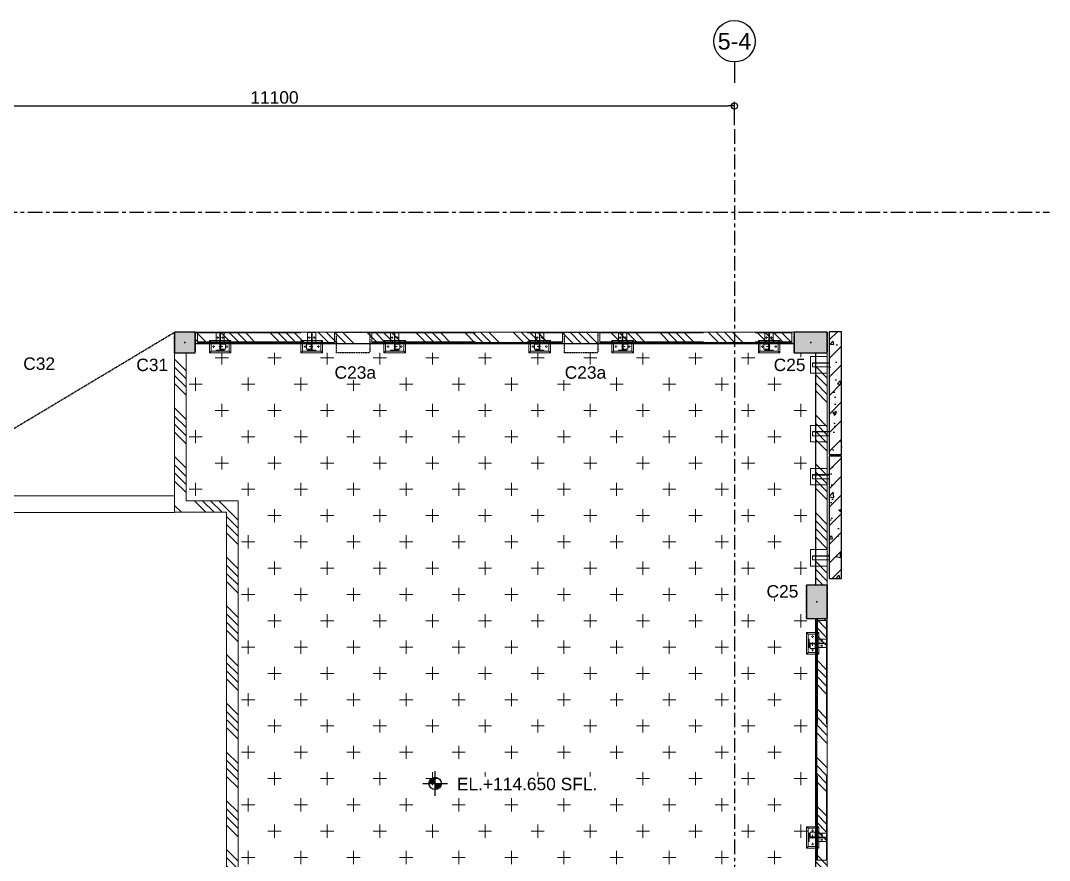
# Model space of a CAD drawing. Header units: millimetres. Extents: x 663313 to 1226001, y 1431724 to 1620898.
# Drawn here: x 1008079 to 1020493, y 1551603 to 1561743 of the extents above; entities that cross this region are included whole.
import ezdxf
from ezdxf.enums import TextEntityAlignment as Align

# ---------------------------------------------------------------- set-up
doc = ezdxf.new("R2010")
doc.units = ezdxf.units.MM
for name, pattern in [('CENTER', [50.8, 31.75, -6.35, 6.35, -6.35]), ('HIDDEN', [0.375, 0.25, -0.125]), ('TA_GL_000.70000', [1.925, 0.7, -0.175, 0.175, -0.175, 0.7]), ('XKITLINE00', [0]), ('XKITLINE02', [4, 2, -2])]:
    doc.linetypes.add(name, pattern=pattern)
doc.layers.get('Defpoints').update_dxf_attribs({"color": 140})
for name, color, linetype in [('000 - 0_SYM_DWG_GRID-BUBBLE_MAIN_COLOR_6', 6, 'Continuous'), ('000 - 0_SYM_DWG_GRIDLINE_MAIN_COLOR_251', 251, 'Continuous'), ('000 - 0_SYM_DWG_SLOPE-SYM_TEXT_COLOR_3', 3, 'Continuous'), ('000 - CONCRETE_COL_HATCH_', 251, 'Continuous'), ('000 - CONCRETE_COL_WIPEOUT_', 250, 'Continuous'), ('000 - CONCRETE_PRECAST_CUT_COLOR_4', 4, 'Continuous'), ('000 - CONCRETE_PRECAST_MAIN_COLOR_1', 1, 'Continuous'), ('000 - CONCRETE_PRECAST_WIPEOUT_', 250, 'Continuous'), ('000 - D I M', 1, 'Continuous'), ('000 - EXISTING_COLUMN_CUT_COLOR_5', 5, 'Continuous'), ('000 - EXISTING_CONCRETE_CUT_COLOR_5', 5, 'Continuous'), ('000 - GRID', 251, 'CENTER'), ('BR', 6, 'Continuous'), ('CVA044__', 2, 'Continuous'), ('DIM', 1, 'Continuous'), ('TEXT', 3, 'Continuous')]:
    doc.layers.add(name, color=color, linetype=linetype)
for name, color, linetype, lineweight in [('A-FLOR-E', 2, 'Continuous', 9), ('Bolt', 7, 'Continuous', 0), ('Part', 2, 'Continuous', 0)]:
    doc.layers.add(name, color=color, linetype=linetype, lineweight=lineweight)
doc.styles.add('Arial', font='arial.ttf')
doc.styles.add('FAMELINE_FOR_CKST', font='arial.ttf')
doc.styles.add('TA', font='', dxfattribs={"height": 4.5})
doc.styles.get('TA').set_extended_font_data('Cordia New')
doc.dimstyles.new('FAMELINE-CKST_C-C', dxfattribs={"dimtxt": 0.3, "dimasz": 0.15, "dimexe": 0.1, "dimexo": 0.1, "dimgap": 0.05, "dimtad": 1, "dimzin": 0, "dimdsep": 46, "dimtxsty": 'FAMELINE_FOR_CKST', "dimblk": 'ORIGIN', "dimblk1": 'ORIGIN', "dimblk2": 'ORIGIN', "dimsah": 1, "dimcen": 0.1, "dimdle": 0.1, "dimclrd": 256, "dimclre": 256, "dimclrt": 3, "dimadec": 0, "dimazin": 0, "dimtfac": 1, "dimtix": 1, "dimtmove": 2, "dimatfit": 3, "dimfxl": 1, "dimtolj": 1, "dimtzin": 0, "dimlwd": -1, "dimlwe": -1, "dimarcsym": 0})

# ---------------------------------------------------------------- blocks, each defined once
blk = doc.blocks.new('*U4785')
at = {"layer": '000 - 0_SYM_DWG_GRID-BUBBLE_MAIN_COLOR_6'}
blk.add_line((36.25, 0), (31.25, 0), dxfattribs=at)
blk.add_circle((41.25, 0), 5, dxfattribs=at)
at = {"layer": '000 - 0_SYM_DWG_GRIDLINE_MAIN_COLOR_251', "color": 0, "linetype": 'ByBlock', "ltscale": 5}
blk.add_line((20, 0), (-316, 0), dxfattribs=at)
at = {"layer": '000 - 0_SYM_DWG_GRIDLINE_MAIN_COLOR_251', "color": 3}
blk.add_point((-296, 0), dxfattribs=at)
at = {"layer": '000 - 0_SYM_DWG_GRIDLINE_MAIN_COLOR_251', "color": 0}
blk.add_point((0, 0), dxfattribs=at)
at = {"style": 'TA', "flags": 1}
blk.add_attdef('LOCATION', (6, -6), '', height=4.5, rotation=270, dxfattribs=at)
at = {"layer": '000 - 0_SYM_DWG_SLOPE-SYM_TEXT_COLOR_3', "style": 'Arial'}
blk.add_attdef('GRID-HEAD', text='', height=4, rotation=270, dxfattribs=at).set_placement((41.25, 0), align=Align.MIDDLE_CENTER)
blk = doc.blocks.new('*U4786')
at = {"layer": '000 - 0_SYM_DWG_GRIDLINE_MAIN_COLOR_251', "color": 0, "linetype": 'ByBlock', "ltscale": 5}
blk.add_line((76, 0), (-538, 0), dxfattribs=at)
at = {"layer": '000 - 0_SYM_DWG_GRIDLINE_MAIN_COLOR_251', "color": 3}
blk.add_point((-462, 0), dxfattribs=at)
at = {"style": 'TA', "flags": 1}
blk.add_attdef('LOCATION', (6, -6), '', height=4.5, rotation=270, dxfattribs=at)
at = {"layer": '000 - 0_SYM_DWG_SLOPE-SYM_TEXT_COLOR_3', "style": 'Arial'}
blk.add_attdef('GRID-HEAD', text='', height=4, rotation=180, dxfattribs=at).set_placement((154.09, 0), align=Align.MIDDLE_CENTER)
blk = doc.blocks.new('_Origin')
at = {"color": 0, "linetype": 'ByBlock', "lineweight": -2}
blk.add_line((0, 0), (-1, 0), dxfattribs=at)
blk.add_circle((0, 0), 0.5, dxfattribs=at)
blk = doc.blocks.new('*D4828')
at = {"layer": '000 - D I M', "transparency": 16777216}
for p, q in [((12000, 1050), (12000, 1331)), ((12075, 1281), (23025, 1281)), ((23100, 1049), (23100, 1331))]:
    blk.add_line(p, q, dxfattribs=at)
at = {"layer": 'Defpoints', "color": 0, "transparency": 16777216}
for p in [(23100, 1281), (12000, 1000), (23100, 999)]:
    blk.add_point(p, dxfattribs=at)
at = {"layer": '000 - D I M', "transparency": 16777216, "xscale": 75, "yscale": 75, "zscale": 75, "rotation": 180}
blk.add_blockref('_Origin', (12000, 1281), dxfattribs=at)
at = {"layer": '000 - D I M', "transparency": 16777216, "xscale": 75, "yscale": 75, "zscale": 75}
blk.add_blockref('_Origin', (23100, 1281), dxfattribs=at)
at = {"layer": '000 - D I M', "color": 3, "transparency": 16777216, "insert": (17550, 1383), "char_height": 150, "attachment_point": 5, "style": 'FAMELINE_FOR_CKST'}
blk.add_mtext('\\A1;11100', dxfattribs=at)
blk = doc.blocks.new('po')
h = blk.add_hatch(color=1)
h.dxf.hatch_style = 1
edge = h.paths.add_edge_path()
edge.add_line((1.5, 0), (0, 0))
edge.add_line((0, 0), (0, -1.5))
edge.add_arc((0, 0), 1.5, 270, 360)
edge = h.paths.add_edge_path()
edge.add_line((-1.5, 0), (0, 0))
edge.add_line((0, 0), (0, 1.5))
edge.add_arc((0, 0), 1.5, 90, 180)
at = {"color": 1}
for p, q in [((0, -2.99), (0, 2.99)), ((-2.99, 0), (2.99, 0))]:
    blk.add_line(p, q, dxfattribs=at)
blk.add_circle((0, 0), 1.5, dxfattribs=at)
blk = doc.blocks.new('*U5722')
blk.add_wipeout([(0, 0), (150, 0), (150, 1480), (0, 1480)]).dxf.layer = '000 - CONCRETE_PRECAST_WIPEOUT_'
at = {"layer": '000 - CONCRETE_COL_HATCH_'}
h = blk.add_hatch(dxfattribs=at)
h.set_pattern_fill('ANSI31', color=256)
h.set_pattern_definition([(45, (1531882.3, 696158.04), (-112.253202, 112.253202), [])])
h.paths.add_polyline_path([(0, 0), (150, 0), (150, 1480), (0, 1480)])
h = blk.add_hatch(dxfattribs=at)
h.set_pattern_fill('AR-CONC', color=256, scale=0.05)
h.set_pattern_definition([(50, (1531882.3, 695178.04), (455.46167, -39.84771), [47.625, -523.875]), (355, (1531882.3, 695178.04), (-88.10855, 477.64211), [38.1, -419.10146]), (100.451445, (1531920.25, 695174.7), (367.35312, 437.79438), [40.47502, -445.22561]), (46.1842, (1531882.3, 695305.04), (677.6976, -105.10582), [71.4375, -785.8125]), (96.635558, (1531938.8, 695296.3), (593.51034, 618.5653), [60.71256, -667.83902]), (351.18415, (1531882.3, 695305.04), (593.51034, 618.5653), [57.14992, -628.64933]), (21, (1531945.8, 695273.3), (379.03598, -255.662995), [47.625, -523.875]), (326, (1531945.8, 695273.3), (154.50507, 460.46992), [38.1, -419.1]), (71.451445, (1531977.4, 695252), (533.54105, 204.80692), [40.47502, -445.22484]), (37.5, (1531882.3, 695178.04), (7.721508, 211.387597), [0, -414.02, 0, -425.45, 0, -420.6875]), (7.5, (1531882.3, 695178.04), (167.049156, 250.451437), [0, -242.57, 0, -404.495, 0, -160.3375]), (327.5, (1531740.69, 695178.04), (338.976488, -14.32186), [0, -158.75, 0, -495.3, 0, -657.225]), (317.5, (1531677.2, 695178.04), (370.322953, 63.56623), [0, -206.375, 0, -328.93, 0, -466.725])])
h.paths.add_polyline_path([(0, 0), (150, 0), (150, 1480), (0, 1480)])
at = {"layer": '000 - CONCRETE_PRECAST_MAIN_COLOR_1', "color": 0}
blk.add_lwpolyline([(0, 0), (150, 0), (150, 1480), (0, 1480)], close=True, dxfattribs=at)
blk = doc.blocks.new('44')
at = {"layer": 'Bolt', "color": 21, "linetype": 'XKITLINE00', "lineweight": 0}
for p, q in [((31.589, 25.085), (31.589, 25.075)), ((31.589, 25.085), (31.589, 25.075)), ((31.575, 25.071), (31.584, 25.071)), ((31.575, 25.071), (31.584, 25.071)), ((31.589, 25.057), (31.589, 25.066)), ((31.589, 25.057), (31.589, 25.066)), ((31.603, 25.071), (31.594, 25.071)), ((31.603, 25.071), (31.594, 25.071)), ((31.685, 25.021), (31.694, 25.021)), ((31.685, 24.961), (31.694, 24.961)), ((31.699, 25.035), (31.699, 25.025)), ((31.699, 25.007), (31.699, 25.016)), ((31.699, 24.975), (31.699, 24.965)), ((31.699, 24.947), (31.699, 24.956)), ((31.713, 25.021), (31.704, 25.021)), ((31.713, 24.961), (31.704, 24.961)), ((31.575, 24.911), (31.584, 24.911)), ((31.575, 24.911), (31.584, 24.911)), ((31.589, 24.925), (31.589, 24.915)), ((31.589, 24.925), (31.589, 24.915)), ((31.589, 24.897), (31.589, 24.906)), ((31.589, 24.897), (31.589, 24.906)), ((31.603, 24.911), (31.594, 24.911)), ((31.603, 24.911), (31.594, 24.911)), ((31.575, 23.966), (31.584, 23.966)), ((31.575, 23.966), (31.584, 23.966)), ((31.589, 23.98), (31.589, 23.97)), ((31.589, 23.98), (31.589, 23.97)), ((31.589, 23.952), (31.589, 23.961)), ((31.589, 23.952), (31.589, 23.961)), ((31.603, 23.966), (31.594, 23.966)), ((31.603, 23.966), (31.594, 23.966)), ((31.685, 23.916), (31.694, 23.916)), ((31.685, 23.856), (31.694, 23.856)), ((31.699, 23.93), (31.699, 23.92)), ((31.699, 23.902), (31.699, 23.911)), ((31.699, 23.87), (31.699, 23.86)), ((31.699, 23.842), (31.699, 23.851)), ((31.713, 23.916), (31.704, 23.916)), ((31.713, 23.856), (31.704, 23.856)), ((31.575, 23.806), (31.584, 23.806)), ((31.575, 23.806), (31.584, 23.806)), ((31.589, 23.82), (31.589, 23.81)), ((31.589, 23.82), (31.589, 23.81)), ((31.589, 23.792), (31.589, 23.801)), ((31.589, 23.792), (31.589, 23.801)), ((31.603, 23.806), (31.594, 23.806)), ((31.603, 23.806), (31.594, 23.806)), ((31.575, 22.966), (31.584, 22.966)), ((31.575, 22.966), (31.584, 22.966)), ((31.589, 22.98), (31.589, 22.97)), ((31.589, 22.98), (31.589, 22.97)), ((31.603, 22.966), (31.594, 22.966)), ((31.603, 22.966), (31.594, 22.966)), ((31.589, 22.952), (31.589, 22.961)), ((31.589, 22.952), (31.589, 22.961)), ((31.685, 22.916), (31.694, 22.916)), ((31.685, 22.856), (31.694, 22.856)), ((31.699, 22.93), (31.699, 22.92)), ((31.699, 22.902), (31.699, 22.911)), ((31.699, 22.87), (31.699, 22.86)), ((31.699, 22.842), (31.699, 22.851)), ((31.713, 22.916), (31.704, 22.916)), ((31.713, 22.856), (31.704, 22.856)), ((31.575, 22.806), (31.584, 22.806)), ((31.575, 22.806), (31.584, 22.806)), ((31.589, 22.82), (31.589, 22.81)), ((31.589, 22.82), (31.589, 22.81)), ((31.589, 22.792), (31.589, 22.801)), ((31.589, 22.792), (31.589, 22.801)), ((31.603, 22.806), (31.594, 22.806)), ((31.603, 22.806), (31.594, 22.806)), ((31.589, 21.23), (31.589, 21.22)), ((31.589, 21.23), (31.589, 21.22)), ((31.575, 21.216), (31.584, 21.216)), ((31.575, 21.216), (31.584, 21.216)), ((31.589, 21.202), (31.589, 21.211)), ((31.589, 21.202), (31.589, 21.211)), ((31.603, 21.216), (31.594, 21.216)), ((31.603, 21.216), (31.594, 21.216)), ((31.685, 21.166), (31.694, 21.166)), ((31.685, 21.106), (31.694, 21.106)), ((31.699, 21.18), (31.699, 21.17)), ((31.699, 21.152), (31.699, 21.161)), ((31.699, 21.12), (31.699, 21.11)), ((31.713, 21.166), (31.704, 21.166)), ((31.713, 21.106), (31.704, 21.106)), ((31.575, 21.056), (31.584, 21.056)), ((31.575, 21.056), (31.584, 21.056)), ((31.589, 21.07), (31.589, 21.06)), ((31.589, 21.07), (31.589, 21.06)), ((31.589, 21.042), (31.589, 21.051)), ((31.589, 21.042), (31.589, 21.051)), ((31.603, 21.056), (31.594, 21.056)), ((31.603, 21.056), (31.594, 21.056)), ((31.699, 21.092), (31.699, 21.101)), ((31.575, 20.216), (31.584, 20.216)), ((31.575, 20.216), (31.584, 20.216)), ((31.589, 20.23), (31.589, 20.22)), ((31.589, 20.23), (31.589, 20.22)), ((31.589, 20.202), (31.589, 20.211)), ((31.589, 20.202), (31.589, 20.211)), ((31.603, 20.216), (31.594, 20.216)), ((31.603, 20.216), (31.594, 20.216)), ((31.685, 20.166), (31.694, 20.166)), ((31.699, 20.18), (31.699, 20.17)), ((31.699, 20.152), (31.699, 20.161)), ((31.699, 20.12), (31.699, 20.11)), ((31.713, 20.166), (31.704, 20.166)), ((31.575, 20.056), (31.584, 20.056)), ((31.575, 20.056), (31.584, 20.056)), ((31.589, 20.07), (31.589, 20.06)), ((31.589, 20.07), (31.589, 20.06)), ((31.589, 20.042), (31.589, 20.051)), ((31.589, 20.042), (31.589, 20.051)), ((31.603, 20.056), (31.594, 20.056)), ((31.603, 20.056), (31.594, 20.056)), ((31.685, 20.106), (31.694, 20.106)), ((31.699, 20.092), (31.699, 20.101)), ((31.713, 20.106), (31.704, 20.106)), ((31.575, 18.448), (31.584, 18.448)), ((31.575, 18.448), (31.584, 18.448)), ((31.589, 18.462), (31.589, 18.452)), ((31.589, 18.462), (31.589, 18.452)), ((31.589, 18.434), (31.589, 18.443)), ((31.589, 18.434), (31.589, 18.443)), ((31.603, 18.448), (31.594, 18.448)), ((31.603, 18.448), (31.594, 18.448)), ((31.685, 18.398), (31.694, 18.398)), ((31.699, 18.412), (31.699, 18.402)), ((31.699, 18.384), (31.699, 18.393)), ((31.713, 18.398), (31.704, 18.398)), ((31.575, 18.288), (31.584, 18.288)), ((31.575, 18.288), (31.584, 18.288)), ((31.589, 18.302), (31.589, 18.292)), ((31.589, 18.302), (31.589, 18.292)), ((31.589, 18.274), (31.589, 18.283)), ((31.589, 18.274), (31.589, 18.283)), ((31.603, 18.288), (31.594, 18.288)), ((31.603, 18.288), (31.594, 18.288)), ((31.685, 18.338), (31.694, 18.338)), ((31.699, 18.352), (31.699, 18.342)), ((31.699, 18.324), (31.699, 18.333)), ((31.713, 18.338), (31.704, 18.338)), ((25.57, 17.843), (25.579, 17.843)), ((25.57, 17.843), (25.579, 17.843)), ((25.584, 17.857), (25.584, 17.847)), ((25.584, 17.857), (25.584, 17.847)), ((25.584, 17.829), (25.584, 17.838)), ((25.584, 17.829), (25.584, 17.838)), ((25.598, 17.843), (25.589, 17.843)), ((25.598, 17.843), (25.589, 17.843)), ((25.73, 17.843), (25.739, 17.843)), ((25.73, 17.843), (25.739, 17.843)), ((25.744, 17.857), (25.744, 17.847)), ((25.744, 17.857), (25.744, 17.847)), ((25.744, 17.829), (25.744, 17.838)), ((25.744, 17.829), (25.744, 17.838)), ((25.758, 17.843), (25.749, 17.843)), ((25.758, 17.843), (25.749, 17.843)), ((27.914, 17.843), (27.923, 17.843)), ((27.914, 17.843), (27.923, 17.843)), ((27.928, 17.857), (27.928, 17.847)), ((27.928, 17.857), (27.928, 17.847)), ((27.928, 17.829), (27.928, 17.838)), ((27.928, 17.829), (27.928, 17.838)), ((27.942, 17.843), (27.933, 17.843)), ((27.942, 17.843), (27.933, 17.843)), ((28.074, 17.843), (28.083, 17.843)), ((28.074, 17.843), (28.083, 17.843)), ((28.088, 17.857), (28.088, 17.847)), ((28.088, 17.857), (28.088, 17.847)), ((28.088, 17.829), (28.088, 17.838)), ((28.088, 17.829), (28.088, 17.838)), ((28.102, 17.843), (28.093, 17.843)), ((28.102, 17.843), (28.093, 17.843)), ((25.62, 17.733), (25.629, 17.733)), ((25.634, 17.747), (25.634, 17.737)), ((25.634, 17.719), (25.634, 17.728)), ((25.648, 17.733), (25.639, 17.733)), ((25.68, 17.733), (25.689, 17.733)), ((25.694, 17.747), (25.694, 17.737)), ((25.694, 17.719), (25.694, 17.728)), ((25.708, 17.733), (25.699, 17.733)), ((27.964, 17.733), (27.973, 17.733)), ((27.978, 17.747), (27.978, 17.737)), ((27.978, 17.719), (27.978, 17.728)), ((27.992, 17.733), (27.983, 17.733)), ((28.024, 17.733), (28.033, 17.733)), ((28.038, 17.747), (28.038, 17.737)), ((28.038, 17.719), (28.038, 17.728)), ((28.052, 17.733), (28.043, 17.733))]:
    blk.add_line(p, q, dxfattribs=at)
at = {"layer": 'Bolt', "color": 21, "linetype": 'XKITLINE02', "lineweight": 0}
for p, q in [((31.569, 24.988), (31.569, 24.983)), ((31.582, 24.988), (31.582, 24.994)), ((31.582, 24.994), (31.582, 24.988)), ((31.589, 25.002), (31.589, 24.959)), ((31.596, 24.988), (31.596, 24.994)), ((31.596, 24.994), (31.596, 24.988)), ((31.608, 24.988), (31.608, 24.983)), ((31.569, 23.889), (31.569, 23.894)), ((31.582, 23.889), (31.582, 23.883)), ((31.582, 23.883), (31.582, 23.889)), ((31.589, 23.875), (31.589, 23.918)), ((31.596, 23.889), (31.596, 23.883)), ((31.596, 23.883), (31.596, 23.889)), ((31.608, 23.889), (31.608, 23.894)), ((31.569, 22.883), (31.569, 22.878)), ((31.582, 22.883), (31.582, 22.889)), ((31.582, 22.889), (31.582, 22.883)), ((31.589, 22.897), (31.589, 22.854)), ((31.596, 22.883), (31.596, 22.889)), ((31.596, 22.889), (31.596, 22.883)), ((31.608, 22.883), (31.608, 22.878)), ((31.569, 21.139), (31.569, 21.144)), ((31.582, 21.139), (31.582, 21.133)), ((31.582, 21.133), (31.582, 21.139)), ((31.589, 21.125), (31.589, 21.168)), ((31.596, 21.139), (31.596, 21.133)), ((31.596, 21.133), (31.596, 21.139)), ((31.608, 21.139), (31.608, 21.144)), ((31.569, 20.133), (31.569, 20.128)), ((31.582, 20.133), (31.582, 20.139)), ((31.582, 20.139), (31.582, 20.133)), ((31.589, 20.147), (31.589, 20.104)), ((31.596, 20.133), (31.596, 20.139)), ((31.596, 20.139), (31.596, 20.133)), ((31.608, 20.133), (31.608, 20.128)), ((31.569, 18.371), (31.569, 18.376)), ((31.589, 18.357), (31.589, 18.4)), ((31.608, 18.371), (31.608, 18.376)), ((31.582, 18.371), (31.582, 18.365)), ((31.582, 18.365), (31.582, 18.371)), ((31.596, 18.371), (31.596, 18.365)), ((31.596, 18.365), (31.596, 18.371)), ((25.653, 17.843), (25.696, 17.843)), ((25.667, 17.85), (25.661, 17.85)), ((25.661, 17.85), (25.667, 17.85)), ((25.667, 17.836), (25.661, 17.836)), ((25.661, 17.836), (25.667, 17.836)), ((25.667, 17.862), (25.672, 17.862)), ((25.667, 17.823), (25.672, 17.823)), ((28.019, 17.843), (27.976, 17.843)), ((28.005, 17.862), (28, 17.862)), ((28.005, 17.823), (28, 17.823)), ((28.005, 17.85), (28.011, 17.85)), ((28.011, 17.85), (28.005, 17.85)), ((28.005, 17.836), (28.011, 17.836)), ((28.011, 17.836), (28.005, 17.836))]:
    blk.add_line(p, q, dxfattribs=at)
at = {"layer": 'Part', "color": 251, "linetype": 'HIDDEN', "lineweight": 0, "ltscale": 5}
for p, q in [((31.647, 25.266), (31.647, 23.611)), ((31.756, 25.266), (31.756, 23.611)), ((31.647, 23.161), (31.647, 20.861)), ((31.756, 23.161), (31.756, 20.861)), ((31.647, 20.411), (31.647, 18.093)), ((31.756, 20.411), (31.756, 18.093)), ((28.283, 17.785), (25.389, 17.785)), ((28.283, 17.676), (25.389, 17.676))]:
    blk.add_line(p, q, dxfattribs=at)
at = {"layer": 'Part', "lineweight": 0}
for p, q in [((31.514, 25.121), (31.534, 25.101)), ((31.514, 24.861), (31.534, 24.881)), ((31.514, 24.016), (31.534, 23.996)), ((31.514, 23.756), (31.534, 23.776)), ((31.514, 23.016), (31.534, 22.996)), ((31.514, 22.756), (31.534, 22.776)), ((31.514, 21.266), (31.534, 21.246)), ((31.514, 21.006), (31.534, 21.026)), ((31.514, 20.266), (31.534, 20.246)), ((31.514, 20.006), (31.534, 20.026)), ((31.514, 18.498), (31.534, 18.478)), ((31.514, 18.238), (31.534, 18.258)), ((25.534, 17.918), (25.554, 17.898)), ((25.794, 17.918), (25.774, 17.898)), ((27.878, 17.918), (27.898, 17.898)), ((28.138, 17.918), (28.118, 17.898))]:
    blk.add_line(p, q, dxfattribs=at)
at = {"layer": 'Part', "color": 252, "linetype": 'HIDDEN', "lineweight": 0, "ltscale": 2}
for p, q in [((31.644, 25.101), (31.664, 25.121)), ((31.644, 24.881), (31.664, 24.861)), ((31.644, 23.996), (31.664, 24.016)), ((31.644, 23.776), (31.664, 23.756)), ((31.644, 22.996), (31.664, 23.016)), ((31.644, 22.776), (31.664, 22.756)), ((31.644, 21.246), (31.664, 21.266)), ((31.644, 21.026), (31.664, 21.006)), ((31.644, 20.246), (31.664, 20.266)), ((31.644, 20.026), (31.664, 20.006)), ((31.644, 18.478), (31.664, 18.498)), ((31.644, 18.258), (31.664, 18.238)), ((25.554, 17.788), (25.534, 17.768)), ((25.774, 17.788), (25.794, 17.768)), ((27.898, 17.788), (27.878, 17.768)), ((28.118, 17.788), (28.138, 17.768))]:
    blk.add_line(p, q, dxfattribs=at)
at = {"layer": 'Part', "color": 21, "linetype": 'XKITLINE02', "lineweight": 0}
for p, q in [((31.559, 24.994), (31.619, 24.994)), ((31.559, 24.988), (31.619, 24.988)), ((31.639, 25.041), (31.639, 24.941)), ((31.669, 24.994), (31.669, 24.988)), ((31.559, 23.889), (31.619, 23.889)), ((31.559, 23.883), (31.619, 23.883)), ((31.639, 23.836), (31.639, 23.936)), ((31.669, 23.883), (31.669, 23.889)), ((31.559, 22.889), (31.619, 22.889)), ((31.559, 22.883), (31.619, 22.883)), ((31.639, 22.936), (31.639, 22.836)), ((31.669, 22.889), (31.669, 22.883)), ((31.559, 21.139), (31.619, 21.139)), ((31.559, 21.133), (31.619, 21.133)), ((31.639, 21.086), (31.639, 21.186)), ((31.669, 21.133), (31.669, 21.139)), ((31.559, 20.139), (31.619, 20.139)), ((31.559, 20.133), (31.619, 20.133)), ((31.639, 20.186), (31.639, 20.086)), ((31.669, 20.139), (31.669, 20.133)), ((31.639, 18.318), (31.639, 18.418)), ((31.559, 18.371), (31.619, 18.371)), ((31.559, 18.365), (31.619, 18.365)), ((31.669, 18.365), (31.669, 18.371)), ((25.661, 17.763), (25.667, 17.763)), ((28.058, 17.793), (27.958, 17.793)), ((28.005, 17.873), (28.005, 17.813)), ((28.011, 17.763), (28.005, 17.763)), ((28.011, 17.873), (28.011, 17.813)), ((29.059, 17.843), (29.059, 17.643)), ((30.039, 17.843), (30.039, 17.643)), ((30.559, 17.843), (30.559, 17.643)), ((31.389, 17.843), (31.389, 17.643))]:
    blk.add_line(p, q, dxfattribs=at)
at = {"layer": 'Part', "linetype": 'XKITLINE02', "lineweight": 0}
for p, q in [((31.619, 24.983), (31.559, 24.983)), ((31.639, 24.994), (31.759, 24.994)), ((31.639, 24.988), (31.759, 24.988)), ((31.619, 23.894), (31.559, 23.894)), ((31.639, 23.889), (31.759, 23.889)), ((31.639, 23.883), (31.759, 23.883)), ((31.619, 22.878), (31.559, 22.878)), ((31.639, 22.889), (31.759, 22.889)), ((31.639, 22.883), (31.759, 22.883)), ((31.619, 21.144), (31.559, 21.144)), ((31.639, 21.139), (31.759, 21.139)), ((31.639, 21.133), (31.759, 21.133)), ((31.619, 20.128), (31.559, 20.128)), ((31.639, 20.139), (31.759, 20.139)), ((31.639, 20.133), (31.759, 20.133)), ((31.619, 18.376), (31.559, 18.376)), ((31.639, 18.371), (31.759, 18.371)), ((31.639, 18.365), (31.759, 18.365)), ((25.661, 17.793), (25.661, 17.673)), ((25.667, 17.793), (25.667, 17.673)), ((25.672, 17.813), (25.672, 17.873)), ((28, 17.813), (28, 17.873)), ((28.005, 17.793), (28.005, 17.673)), ((28.011, 17.793), (28.011, 17.673))]:
    blk.add_line(p, q, dxfattribs=at)
at = {"layer": 'Part', "color": 21, "linetype": 'XKITLINE00', "lineweight": 0}
blk.add_line((28.283, 17.668), (25.389, 17.668), dxfattribs=at)
at = {"layer": 'Part', "color": 4, "lineweight": 0}
for points in [[(31.639, 23.611), (31.764, 23.611), (31.764, 25.266), (31.639, 25.266), (31.639, 23.611)], [(31.639, 20.861), (31.764, 20.861), (31.764, 23.161), (31.639, 23.161), (31.639, 20.861)], [(31.639, 18.093), (31.639, 20.411), (31.764, 20.411), (31.764, 18.093), (31.639, 18.093)], [(25.389, 17.793), (28.283, 17.793), (28.283, 17.668), (25.389, 17.668), (25.389, 17.793)]]:
    blk.add_lwpolyline(points, dxfattribs=at)
at = {"layer": 'Part', "lineweight": 0}
for points in [[(31.639, 24.861), (31.514, 24.861), (31.514, 25.121), (31.639, 25.121)], [(31.639, 24.881), (31.534, 24.881), (31.534, 25.101), (31.639, 25.101)], [(31.639, 24.016), (31.514, 24.016), (31.514, 23.756), (31.639, 23.756)], [(31.639, 23.996), (31.534, 23.996), (31.534, 23.776), (31.639, 23.776)], [(31.639, 22.756), (31.514, 22.756), (31.514, 23.016), (31.639, 23.016)], [(31.639, 22.776), (31.534, 22.776), (31.534, 22.996), (31.639, 22.996)], [(31.639, 21.266), (31.514, 21.266), (31.514, 21.006), (31.639, 21.006)], [(31.639, 21.246), (31.534, 21.246), (31.534, 21.026), (31.639, 21.026)], [(31.639, 20.006), (31.514, 20.006), (31.514, 20.266), (31.639, 20.266)], [(31.639, 20.026), (31.534, 20.026), (31.534, 20.246), (31.639, 20.246)], [(31.639, 18.498), (31.514, 18.498), (31.514, 18.238), (31.639, 18.238)], [(31.639, 18.478), (31.534, 18.478), (31.534, 18.258), (31.639, 18.258)], [(25.794, 17.793), (25.794, 17.918), (25.534, 17.918), (25.534, 17.793)], [(25.774, 17.793), (25.774, 17.898), (25.554, 17.898), (25.554, 17.793)], [(27.878, 17.793), (27.878, 17.918), (28.138, 17.918), (28.138, 17.793)], [(27.898, 17.793), (27.898, 17.898), (28.118, 17.898), (28.118, 17.793)]]:
    blk.add_lwpolyline(points, dxfattribs=at)
at = {"layer": 'Part', "color": 252, "linetype": 'HIDDEN', "lineweight": 0, "ltscale": 2}
for points in [[(31.639, 25.121), (31.664, 25.121), (31.664, 24.861), (31.639, 24.861)], [(31.639, 25.101), (31.644, 25.101), (31.644, 24.881), (31.639, 24.881)], [(31.639, 23.756), (31.664, 23.756), (31.664, 24.016), (31.639, 24.016)], [(31.639, 23.776), (31.644, 23.776), (31.644, 23.996), (31.639, 23.996)], [(31.639, 23.016), (31.664, 23.016), (31.664, 22.756), (31.639, 22.756)], [(31.639, 22.996), (31.644, 22.996), (31.644, 22.776), (31.639, 22.776)], [(31.639, 21.006), (31.664, 21.006), (31.664, 21.266), (31.639, 21.266)], [(31.639, 21.026), (31.644, 21.026), (31.644, 21.246), (31.639, 21.246)], [(31.639, 20.266), (31.664, 20.266), (31.664, 20.006), (31.639, 20.006)], [(31.639, 20.246), (31.644, 20.246), (31.644, 20.026), (31.639, 20.026)], [(31.639, 18.238), (31.664, 18.238), (31.664, 18.498), (31.639, 18.498)], [(31.639, 18.258), (31.644, 18.258), (31.644, 18.478), (31.639, 18.478)], [(25.534, 17.793), (25.534, 17.768), (25.794, 17.768), (25.794, 17.793)], [(25.554, 17.793), (25.554, 17.788), (25.774, 17.788), (25.774, 17.793)], [(28.138, 17.793), (28.138, 17.768), (27.878, 17.768), (27.878, 17.793)], [(28.118, 17.793), (28.118, 17.788), (27.898, 17.788), (27.898, 17.793)]]:
    blk.add_lwpolyline(points, dxfattribs=at)
at = {"layer": 'Part', "linetype": 'XKITLINE02', "lineweight": 0}
for points in [[(31.639, 25.041), (31.631, 25.041), (31.631, 24.994), (31.547, 24.994), (31.547, 25.041), (31.539, 25.041), (31.539, 24.941), (31.547, 24.941), (31.547, 24.988), (31.631, 24.988), (31.631, 24.941), (31.639, 24.941)], [(31.639, 23.836), (31.631, 23.836), (31.631, 23.883), (31.547, 23.883), (31.547, 23.836), (31.539, 23.836), (31.539, 23.936), (31.547, 23.936), (31.547, 23.889), (31.631, 23.889), (31.631, 23.936), (31.639, 23.936)], [(31.639, 22.936), (31.631, 22.936), (31.631, 22.889), (31.547, 22.889), (31.547, 22.936), (31.539, 22.936), (31.539, 22.836), (31.547, 22.836), (31.547, 22.883), (31.631, 22.883), (31.631, 22.836), (31.639, 22.836)], [(31.639, 21.086), (31.631, 21.086), (31.631, 21.133), (31.547, 21.133), (31.547, 21.086), (31.539, 21.086), (31.539, 21.186), (31.547, 21.186), (31.547, 21.139), (31.631, 21.139), (31.631, 21.186), (31.639, 21.186)], [(31.639, 20.186), (31.631, 20.186), (31.631, 20.139), (31.547, 20.139), (31.547, 20.186), (31.539, 20.186), (31.539, 20.086), (31.547, 20.086), (31.547, 20.133), (31.631, 20.133), (31.631, 20.086), (31.639, 20.086)], [(31.639, 18.318), (31.631, 18.318), (31.631, 18.365), (31.547, 18.365), (31.547, 18.318), (31.539, 18.318), (31.539, 18.418), (31.547, 18.418), (31.547, 18.371), (31.631, 18.371), (31.631, 18.418), (31.639, 18.418)], [(25.614, 17.793), (25.614, 17.801), (25.661, 17.801), (25.661, 17.885), (25.614, 17.885), (25.614, 17.893), (25.714, 17.893), (25.714, 17.885), (25.667, 17.885), (25.667, 17.801), (25.714, 17.801), (25.714, 17.793)], [(28.058, 17.793), (28.058, 17.801), (28.011, 17.801), (28.011, 17.885), (28.058, 17.885), (28.058, 17.893), (27.958, 17.893), (27.958, 17.885), (28.005, 17.885), (28.005, 17.801), (27.958, 17.801), (27.958, 17.793)]]:
    blk.add_lwpolyline(points, close=True, dxfattribs=at)
for points in [[(31.619, 24.988), (31.619, 24.928), (31.559, 24.928), (31.559, 24.988)], [(31.639, 24.941), (31.759, 24.941), (31.759, 25.041), (31.639, 25.041)], [(31.619, 23.889), (31.619, 23.949), (31.559, 23.949), (31.559, 23.889)], [(31.639, 23.936), (31.759, 23.936), (31.759, 23.836), (31.639, 23.836)], [(31.619, 22.883), (31.619, 22.823), (31.559, 22.823), (31.559, 22.883)], [(31.639, 22.836), (31.759, 22.836), (31.759, 22.936), (31.639, 22.936)], [(31.619, 21.139), (31.619, 21.199), (31.559, 21.199), (31.559, 21.139)], [(31.639, 21.186), (31.759, 21.186), (31.759, 21.086), (31.639, 21.086)], [(31.619, 20.133), (31.619, 20.073), (31.559, 20.073), (31.559, 20.133)], [(31.639, 20.086), (31.759, 20.086), (31.759, 20.186), (31.639, 20.186)], [(31.619, 18.371), (31.619, 18.431), (31.559, 18.431), (31.559, 18.371)], [(31.639, 18.418), (31.759, 18.418), (31.759, 18.318), (31.639, 18.318)], [(25.714, 17.793), (25.714, 17.673), (25.614, 17.673), (25.614, 17.793)], [(25.667, 17.813), (25.727, 17.813), (25.727, 17.873), (25.667, 17.873)], [(28.005, 17.813), (27.945, 17.813), (27.945, 17.873), (28.005, 17.873)], [(27.958, 17.793), (27.958, 17.673), (28.058, 17.673), (28.058, 17.793)]]:
    blk.add_lwpolyline(points, dxfattribs=at)
at = {"layer": 'Part', "color": 21, "linetype": 'HIDDEN', "lineweight": 0, "ltscale": 8}
for points in [[(29.139, 17.668), (29.139, 17.868), (28.939, 17.868), (28.939, 17.668)], [(30.119, 17.668), (30.119, 17.868), (29.919, 17.868), (29.919, 17.668)], [(30.639, 17.668), (30.639, 17.868), (30.439, 17.868), (30.439, 17.668)], [(31.469, 17.668), (31.469, 17.868), (31.269, 17.868), (31.269, 17.668)]]:
    blk.add_lwpolyline(points, close=True, dxfattribs=at)
at = {"layer": 'Part', "color": 21, "linetype": 'XKITLINE02', "lineweight": 0}
for points in [[(29.064, 17.643), (29.064, 17.843), (29.014, 17.843), (29.014, 17.643)], [(30.044, 17.643), (30.044, 17.843), (29.994, 17.843), (29.994, 17.643)], [(30.564, 17.643), (30.564, 17.843), (30.514, 17.843), (30.514, 17.643)], [(31.394, 17.643), (31.394, 17.843), (31.344, 17.843), (31.344, 17.643)]]:
    blk.add_lwpolyline(points, dxfattribs=at)
at = {"layer": 'Part', "color": 21, "lineweight": 0, "ltscale": 8}
for points in [[(28.789, 17.643), (30.269, 17.643), (30.269, 17.493), (28.789, 17.493), (28.789, 17.643)], [(30.289, 17.643), (31.769, 17.643), (31.769, 17.493), (30.289, 17.493), (30.289, 17.643)]]:
    blk.add_lwpolyline(points, dxfattribs=at)
at = {"layer": 'Part', "color": 21, "linetype": 'HIDDEN', "lineweight": 0, "ltscale": 8}
for points in [[(28.939, 17.643), (28.939, 17.633), (29.139, 17.633), (29.139, 17.643)], [(29.919, 17.643), (29.919, 17.633), (30.119, 17.633), (30.119, 17.643)], [(30.439, 17.643), (30.439, 17.633), (30.639, 17.633), (30.639, 17.643)], [(31.269, 17.643), (31.269, 17.633), (31.469, 17.633), (31.469, 17.643)]]:
    blk.add_lwpolyline(points, dxfattribs=at)
at = {"layer": '000 - CONCRETE_PRECAST_CUT_COLOR_4', "xscale": 0.0009999999999999994, "yscale": 0.0009999999999999994, "zscale": 0.0009999999999999994, "rotation": 270}
blk.add_blockref('*U5722', (28.789, 17.643), dxfattribs=at)
blk.add_blockref('*U5722', (30.289, 17.643), dxfattribs=at)
blk = doc.blocks.new('*U5738')
blk.add_wipeout([(-125, -200), (125, -200), (125, 200), (-125, 200)]).dxf.layer = '000 - CONCRETE_COL_WIPEOUT_'
at = {"layer": '000 - CONCRETE_COL_HATCH_'}
h = blk.add_hatch(dxfattribs=at)
h.set_pattern_fill('AR-CONC', color=256, scale=0.5)
h.set_pattern_definition([(50, (0, -2e-14), (3.5863, -0.31376), [0.375, -4.125]), (355, (0, -2e-14), (-0.693757, 3.76096), [0.3, -3.3]), (100.4514, (0.299, -0.026), (2.892544, 3.4472), [0.3187, -3.50571]), (46.1842, (0, 1), (5.33621, -0.8276), [0.5625, -6.1875]), (96.6356, (0.4447, 0.931), (4.67331, 4.87059), [0.47805, -5.25857]), (351.1842, (0, 1), (4.67331, 4.87059), [0.45, -4.95]), (21, (0.5, 0.75), (2.984535, -2.013094), [0.375, -4.125]), (326, (0.5, 0.75), (1.216577, 3.62575), [0.3, -3.3]), (71.4514, (0.7487, 0.5822), (4.20111, 1.612656), [0.3187, -3.50571]), (37.5, (0, -2e-14), (0.060799, 1.664469), [0, -3.26, 0, -3.35, 0, -3.3125]), (7.5, (0, -2e-14), (1.315348, 1.972059), [0, -1.91, 0, -3.185, 0, -1.2625]), (327.5, (-1.115, -2e-14), (2.669112, -0.112774), [0, -1.25, 0, -3.9, 0, -5.175]), (317.5, (-1.615, -2e-14), (2.91593, 0.500525), [0, -1.625, 0, -2.59, 0, -3.675])])
h.paths.add_polyline_path([(-125, -200), (125, -200), (125, 200), (-125, 200)])
blk.add_point((0, 0))
at = {"layer": '000 - EXISTING_COLUMN_CUT_COLOR_5'}
blk.add_lwpolyline([(-125, -200), (125, -200), (125, 200), (-125, 200)], close=True, dxfattribs=at)
blk = doc.blocks.new('*U5737')
blk.add_wipeout([(-200, -125), (200, -125), (200, 125), (-200, 125)]).dxf.layer = '000 - CONCRETE_COL_WIPEOUT_'
at = {"layer": '000 - CONCRETE_COL_HATCH_'}
h = blk.add_hatch(dxfattribs=at)
h.set_pattern_fill('AR-CONC', color=256, scale=0.5)
h.set_pattern_definition([(50, (0, -1e-14), (3.5863, -0.31376), [0.375, -4.125]), (355, (0, -1e-14), (-0.693757, 3.76096), [0.3, -3.3]), (100.4514, (0.299, -0.026), (2.892544, 3.4472), [0.3187, -3.50571]), (46.1842, (0, 1), (5.33621, -0.8276), [0.5625, -6.1875]), (96.6356, (0.4447, 0.931), (4.67331, 4.87059), [0.47805, -5.25857]), (351.1842, (0, 1), (4.67331, 4.87059), [0.45, -4.95]), (21, (0.5, 0.75), (2.984535, -2.013094), [0.375, -4.125]), (326, (0.5, 0.75), (1.216577, 3.62575), [0.3, -3.3]), (71.4514, (0.7487, 0.5822), (4.20111, 1.612656), [0.3187, -3.50571]), (37.5, (0, -1e-14), (0.060799, 1.664469), [0, -3.26, 0, -3.35, 0, -3.3125]), (7.5, (0, -1e-14), (1.315348, 1.972059), [0, -1.91, 0, -3.185, 0, -1.2625]), (327.5, (-1.115, -1e-14), (2.669112, -0.112774), [0, -1.25, 0, -3.9, 0, -5.175]), (317.5, (-1.615, -1e-14), (2.91593, 0.500525), [0, -1.625, 0, -2.59, 0, -3.675])])
h.paths.add_polyline_path([(-200, -125), (200, -125), (200, 125), (-200, 125)])
blk.add_point((0, 0))
at = {"layer": '000 - EXISTING_COLUMN_CUT_COLOR_5'}
blk.add_lwpolyline([(-200, -125), (200, -125), (200, 125), (-200, 125)], close=True, dxfattribs=at)
blk = doc.blocks.new('*U5736')
blk.add_wipeout([(-125, -125), (125, -125), (125, 125), (-125, 125)]).dxf.layer = '000 - CONCRETE_COL_WIPEOUT_'
at = {"layer": '000 - CONCRETE_COL_HATCH_'}
h = blk.add_hatch(dxfattribs=at)
h.set_pattern_fill('AR-CONC', color=256, scale=0.5)
h.set_pattern_definition([(50, (0, -2e-14), (3.5863, -0.31376), [0.375, -4.125]), (355, (0, -2e-14), (-0.69376, 3.76096), [0.3, -3.3]), (100.4514, (0.299, -0.026), (2.892544, 3.4472), [0.3187, -3.50571]), (46.1842, (0, 1), (5.33621, -0.8276), [0.5625, -6.1875]), (96.6356, (0.4447, 0.931), (4.67331, 4.8706), [0.47805, -5.25857]), (351.184, (0, 1), (4.67331, 4.8706), [0.45, -4.95]), (21, (0.5, 0.75), (2.984535, -2.013094), [0.375, -4.125]), (326, (0.5, 0.75), (1.21658, 3.62575), [0.3, -3.3]), (71.4514, (0.7487, 0.5822), (4.20111, 1.612656), [0.3187, -3.50571]), (37.5, (0, -2e-14), (0.060799, 1.664469), [0, -3.26, 0, -3.35, 0, -3.3125]), (7.5, (0, -2e-14), (1.315348, 1.972059), [0, -1.91, 0, -3.185, 0, -1.2625]), (327.5, (-1.115, -2e-14), (2.669112, -0.112774), [0, -1.25, 0, -3.9, 0, -5.175]), (317.5, (-1.615, -2e-14), (2.91593, 0.500525), [0, -1.625, 0, -2.59, 0, -3.675])])
h.paths.add_polyline_path([(-125, -125), (125, -125), (125, 125), (-125, 125)])
blk.add_point((0, 0))
at = {"layer": '000 - EXISTING_COLUMN_CUT_COLOR_5'}
blk.add_lwpolyline([(-125, -125), (125, -125), (125, 125), (-125, 125)], close=True, dxfattribs=at)
blk = doc.blocks.new('W-1-PP18-ST_ENT4_REV00_20260531-225334_LOPF_PL')
at = {"layer": 'A-FLOR-E'}
h = blk.add_hatch(dxfattribs=at)
h.set_pattern_fill('CROSS', color=250, scale=50)
h.set_pattern_definition([(0, (-663607876.36, -1524781034.1), (317.5, 317.5), [158.75, -476.25]), (90, (-663607797, -1524781113.48), (-317.5, 317.5), [158.75, -476.25])])
h.paths.add_polyline_path([(19110, -8210), (19110, -13360), (23992, -13360), (23968, -1700), (16485, -1700), (16485, -3485), (17110, -3485), (17110, -8210)])
at = {"layer": 'TEXT'}
h = blk.add_hatch(dxfattribs=at)
h.set_pattern_fill('ANSI34', color=251, scale=21.831008, angle=389.6127)
h.set_pattern_definition([(314.9986, (31061.48, -20146.6), (294.079, 294.065), []), (314.9986, (31061.47, -20244.64), (294.079, 294.065), []), (314.9986, (31061.47, -20342.66), (294.079, 294.065), []), (314.9986, (31061.47, -20440.7), (294.079, 294.065), [])])
h.paths.add_polyline_path([(21250, -1450), (21250, -1590), (24079, -1590), (24079, -1450)], flags=17)
h.paths.add_polyline_path([(18500, -1590), (18500, -1450), (16348, -1450), (16348, -1590)])
h.paths.add_polyline_path([(18500, -1450), (18500, -1590), (21250, -1590), (21250, -1450)], flags=17)
h.paths.add_polyline_path([(24220, -1450), (24080, -1450), (24080, -13260), (19110, -13260), (19110, -8210), (17110, -8210), (17110, -3485), (16485, -3485), (16485, -1575), (16345, -1575), (16345, -3625), (16970, -3625), (16970, -8350), (18970, -8350), (18970, -13400), (24220, -13400)])
at = {"layer": 'BR', "color": 1, "linetype": 'HIDDEN', "ltscale": 5}
for points in [[(16345, -1700), (16345, -1450), (16595, -1450), (16595, -1700)], [(18300, -1700), (18300, -1450), (18700, -1450), (18700, -1700)], [(21050, -1700), (21050, -1450), (21450, -1450), (21450, -1700)], [(23820, -1700), (23820, -1450), (24220, -1450), (24220, -1700)], [(24220, -4906), (23970, -4906), (23970, -4506), (24220, -4506)]]:
    blk.add_lwpolyline(points, close=True, dxfattribs=at)
at = {"layer": 'DIM', "linetype": 'HIDDEN', "ltscale": 50}
blk.add_line((-3080, -13100), (16345, -1450), dxfattribs=at)
at = {"layer": 'DIM'}
blk.add_line((24080, -1590), (16485, -1590), dxfattribs=at)
blk.add_lwpolyline([(24080, -13360), (24080, -1590)], dxfattribs=at)
at = {"layer": 'Part', "linetype": 'XKITLINE00', "lineweight": 0}
for points in [[(18970, -13400), (18970, -8350), (16970, -8350), (16970, -3625), (16345, -3625), (16345, -1450)], [(16347, -1450), (24218, -1450), (24218, -13400), (18970, -13400)]]:
    blk.add_lwpolyline(points, dxfattribs=at)
for points in [[(17110, -8210), (17110, -3485), (16485, -3485), (16485, -1590), (24078, -1590), (24078, -13260), (19110, -13260), (19110, -8210)], [(12920, -13150), (12920, -3426), (16345, -3426), (16345, -3626), (13120, -3626), (13120, -8210), (16970, -8210), (16970, -8350), (13120, -8350), (13120, -13150)]]:
    blk.add_lwpolyline(points, close=True, dxfattribs=at)
at = {"color": 1, "xscale": 50.00000000000001, "yscale": 50.00000000000001, "zscale": 50.00000000000001}
blk.add_blockref('po', (19489, -6898), dxfattribs=at)
at = {"layer": 'CVA044__', "color": 3, "char_height": 150, "attachment_point": 5, "style": 'Arial', "bg_fill": 3, "box_fill_scale": 1.1, "bg_fill_color": 256, "bg_fill_true_color": 13158600, "bg_fill_transparency": 0}
for s, insert in [('\\A1;C32', (14711, -1831)), ('\\A1;C31', (16075, -1846)), ('\\A1;C23a', (18525, -1938)), ('\\A1;C23a', (21302, -1938)), ('\\A1;C25', (23765, -1846)), ('\\A1;C25', (23679, -4580))]:
    blk.add_mtext(s, dxfattribs=dict(at, insert=insert))
at = {"layer": 'DIM', "color": 3, "insert": (20598, -6906), "char_height": 150, "attachment_point": 5, "rotation": 359.9986, "style": 'Arial', "bg_fill": 3, "box_fill_scale": 1.1, "bg_fill_color": 256, "bg_fill_true_color": 13158600, "bg_fill_transparency": 0}
blk.add_mtext('\\A1;EL.+114.650 SFL.', dxfattribs=at)
at = {"xscale": 1000.000000000001, "yscale": 1000.000000000001, "zscale": 1000.000000000001, "rotation": 90}
blk.add_blockref('44', (41886, -33214), dxfattribs=at)
at = {"layer": '000 - EXISTING_CONCRETE_CUT_COLOR_5'}
for name, p in [('*U5736', (16470, -1575)), ('*U5737', (24020, -1575)), ('*U5738', (24095, -4706))]:
    blk.add_blockref(name, p, dxfattribs=at)
blk = doc.blocks.new('W-1-PP18-ST_ENT4_REV00_20260531-225107_LOPF_DIMS')
at = {"layer": '000 - GRID', "linetype": 'TA_GL_000.70000', "xscale": 50.00000000000044, "yscale": 50.00000000000044, "zscale": 50.00000000000044, "rotation": 90}
blk.add_blockref('*U4785', (23100, -0.6), dxfattribs=at).add_auto_attribs({'GRID-HEAD': '5-4'})
at = {"layer": '000 - GRID', "linetype": 'TA_GL_000.70000', "xscale": 50.00000000000038, "yscale": 50.00000000000038, "zscale": 50.00000000000038, "rotation": 180}
blk.add_blockref('*U4786', (0, 0), dxfattribs=at)
at = {"layer": '000 - D I M'}
dim = blk.add_linear_dim(base=(23100, 1281.2), p1=(12000, 999.7), p2=(23100, 999.4), angle=180, dimstyle='FAMELINE-CKST_C-C', override={"dimscale": 500, "dimdec": 0, "dimlfac": 1}, dxfattribs=at)
dim.commit()
dim.dimension.update_dxf_attribs({"geometry": '*D4828', "text_midpoint": (17550, 1382.8)})

msp = doc.modelspace()

# ---------------------------------------------------------------- block references
at = {"layer": 'DIM', "color": 1}
msp.add_blockref('W-1-PP18-ST_ENT4_REV00_20260531-225107_LOPF_DIMS', (993592.655, 1559430.7772), dxfattribs=at)

# ---------------------------------------------------------------- next in the draw order: block references
msp.add_blockref('W-1-PP18-ST_ENT4_REV00_20260531-225334_LOPF_PL', (993592.655, 1559430.7772), dxfattribs=at)

doc.saveas('drawing.dxf')
